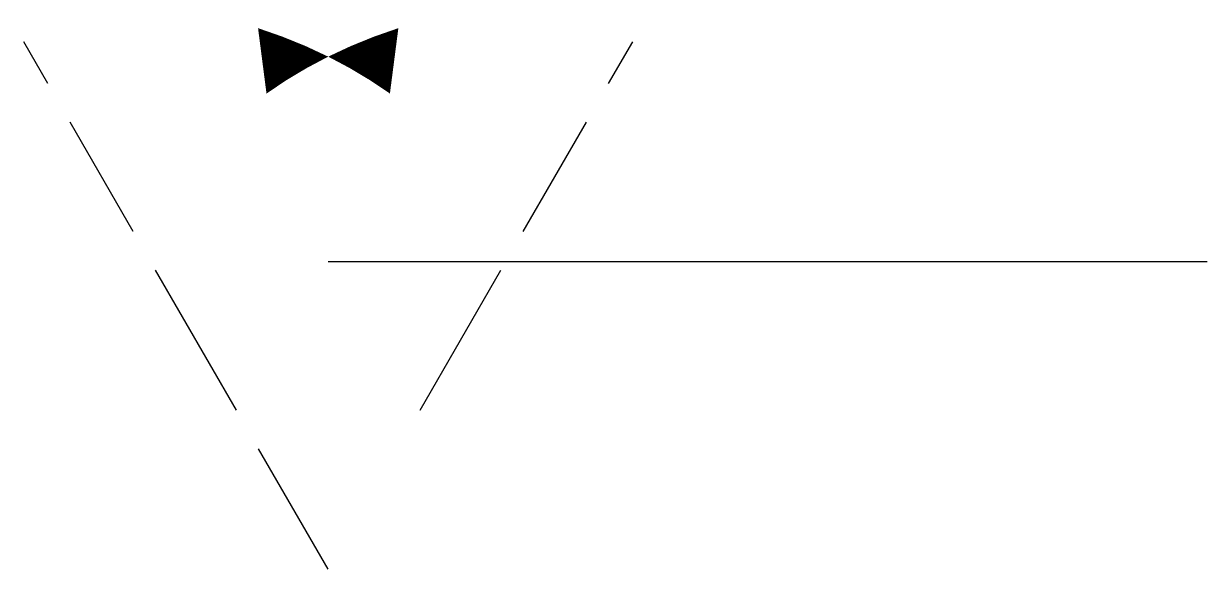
# Model space of a CAD drawing. Extents: x -13.5 to 0, y -3.5 to 2.7.
import ezdxf

# ---------------------------------------------------------------- set-up
doc = ezdxf.new("R2010")
doc.units = 0
doc.linetypes.add('DASHED', pattern=[0])
doc.layers.get('0').update_dxf_attribs({"linetype": 'CONTINUOUS'})

msp = doc.modelspace()

# ---------------------------------------------------------------- linework, layer by layer
at = {"color": 0, "linetype": 'DASHED'}
for p, q in [((-13.19, 2.025), (-13.464, 2.5)), ((-6.81, 2.025), (-6.536, 2.5)), ((-12.218, 0.341), (-12.937, 1.587)), ((-7.782, 0.341), (-7.063, 1.587)), ((-10, 0), (0, 0)), ((-11.045, -1.689), (-11.965, -0.097)), ((-8.955, -1.689), (-8.035, -0.097)), ((-10, -3.5), (-10.792, -2.128))]:
    msp.add_line(p, q, dxfattribs=at)
at = {"color": 0}
msp.add_lwpolyline([(-7.085, 1.55, 0, 0, 0.098976), (-9.25, 2.283, 0.75, 0, 0.032256), (-10, 2.331, 0, 0.75, 0.032256), (-10.75, 2.283, 0, 0, 0.098976), (-12.915, 1.55, 0, 0, 0)], format="xyseb", dxfattribs=at)

doc.saveas('drawing.dxf')
